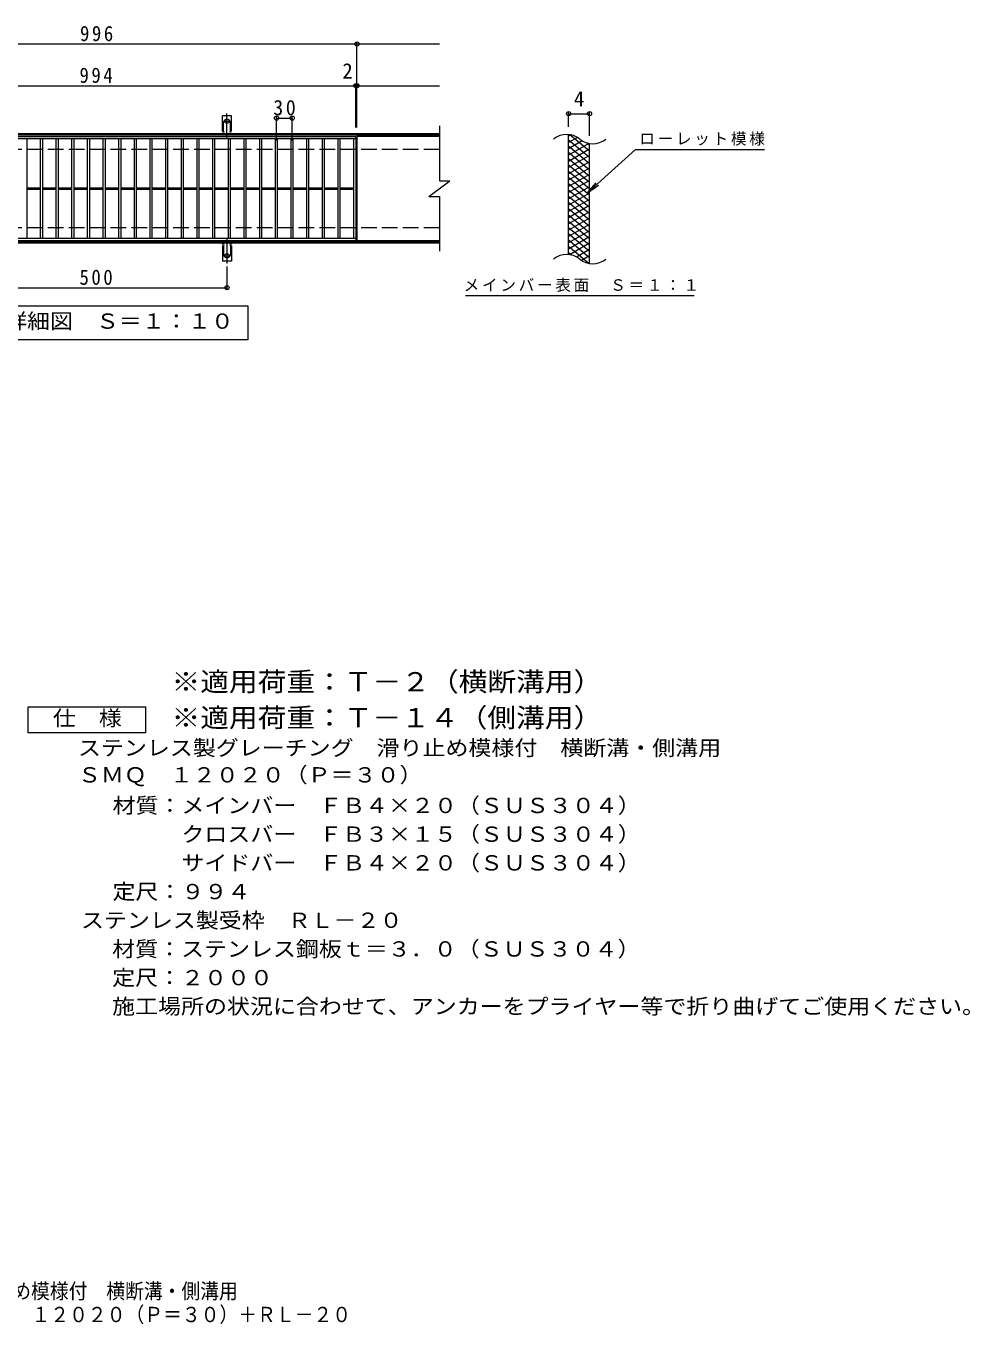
# Model space of a CAD drawing. Units: millimetres, scale not verified, with parts at other scales. Extents: x -1744 to 1561, y -1372 to 1119.
# Drawn here: x -247 to 1561, y -1372 to 1119 of the extents above; entities that cross this region are included whole.
import ezdxf
from ezdxf.enums import TextEntityAlignment as Align

# ---------------------------------------------------------------- set-up
doc = ezdxf.new("R2010")
doc.units = ezdxf.units.MM
doc.header["$LTSCALE"] = 10
doc.header["$PDMODE"] = 32
doc.header["$PDSIZE"] = 8
for name, pattern in [('CHAIN2', [12, 9, -1, 1, -1]), ('DASHED2', [3, 2, -1]), ('DASHED3', [4, 3, -1])]:
    doc.linetypes.add(name, pattern=pattern)
for name, color, linetype, lineweight in [('C-1', 2, 'Continuous', 9), ('C-2', 3, 'Continuous', 9), ('C-4', 7, 'Continuous', 9), ('C-5', 7, 'Continuous', 9), ('C-9', 6, 'Continuous', 9), ('C-A', 3, 'Continuous', 9), ('D-5', 7, 'Continuous', 9)]:
    doc.layers.add(name, color=color, linetype=linetype, lineweight=lineweight)
doc.layers.add('F-5_F-5ﾚｲﾔ', color=2, linetype='Continuous')
doc.styles.add('ＭＳ ゴシック', font='')
doc.styles.get('ＭＳ ゴシック').set_extended_font_data('MS Gothic')

msp = doc.modelspace()

# ---------------------------------------------------------------- linework, layer by layer
at = {"layer": 'C-1'}
for p, q in [((544.7, 912.7), (-760.3, 912.7)), ((544.7, 909.7), (-760.3, 909.7)), ((544.7, 705.7), (-760.3, 705.7)), ((544.7, 702.7), (-760.3, 702.7))]:
    msp.add_line(p, q, dxfattribs=at)
at = {"layer": 'C-1', "linetype": 'DASHED3'}
for p, q in [((544.7, 882.7), (-760.3, 882.7)), ((544.7, 732.7), (-760.3, 732.7))]:
    msp.add_line(p, q, dxfattribs=at)
at = {"layer": 'C-2'}
for p, q in [((544.7, 927.7), (544.7, 822.7)), ((-609.3, 903.7), (384.7, 903.7)), ((-245.3, 711.7), (-245.3, 903.7)), ((-219.3, 711.7), (-219.3, 903.7)), ((-215.3, 711.7), (-215.3, 903.7)), ((-189.3, 711.7), (-189.3, 903.7)), ((-185.3, 711.7), (-185.3, 903.7)), ((-159.3, 711.7), (-159.3, 903.7)), ((-155.3, 711.7), (-155.3, 903.7)), ((-129.3, 711.7), (-129.3, 903.7)), ((-125.3, 711.7), (-125.3, 903.7)), ((-99.3, 711.7), (-99.3, 903.7)), ((-95.3, 711.7), (-95.3, 903.7)), ((-69.3, 711.7), (-69.3, 903.7)), ((-65.3, 711.7), (-65.3, 903.7)), ((-39.3, 711.7), (-39.3, 903.7)), ((-35.3, 711.7), (-35.3, 903.7)), ((-9.3, 711.7), (-9.3, 903.7)), ((-5.3, 711.7), (-5.3, 903.7)), ((20.7, 711.7), (20.7, 903.7)), ((24.7, 711.7), (24.7, 903.7)), ((50.7, 711.7), (50.7, 903.7)), ((54.7, 711.7), (54.7, 903.7)), ((80.7, 711.7), (80.7, 903.7)), ((84.7, 711.7), (84.7, 903.7)), ((110.7, 711.7), (110.7, 903.7)), ((114.7, 711.7), (114.7, 903.7)), ((140.7, 711.7), (140.7, 903.7)), ((144.7, 711.7), (144.7, 903.7)), ((170.7, 711.7), (170.7, 903.7)), ((174.7, 711.7), (174.7, 903.7)), ((200.7, 711.7), (200.7, 903.7)), ((204.7, 711.7), (204.7, 903.7)), ((230.7, 711.7), (230.7, 903.7)), ((234.7, 711.7), (234.7, 903.7)), ((260.7, 711.7), (260.7, 903.7)), ((264.7, 711.7), (264.7, 903.7)), ((290.7, 711.7), (290.7, 903.7)), ((294.7, 711.7), (294.7, 903.7)), ((320.7, 711.7), (320.7, 903.7)), ((324.7, 711.7), (324.7, 903.7)), ((350.7, 711.7), (350.7, 903.7)), ((354.7, 711.7), (354.7, 903.7)), ((380.7, 711.7), (380.7, 903.7)), ((384.7, 907.7), (384.7, 707.7)), ((386.7, 907.7), (386.7, 707.7)), ((544.7, 907.7), (386.7, 907.7)), ((792.33, 680.87), (792.33, 910.87)), ((832.33, 663.66), (832.33, 893.66)), ((524.7, 792.7), (564.7, 822.7)), ((544.7, 822.7), (564.7, 822.7)), ((-245.3, 809.2), (-219.3, 809.2)), ((-245.3, 806.2), (-219.3, 806.2)), ((-215.3, 809.2), (-189.3, 809.2)), ((-215.3, 806.2), (-189.3, 806.2)), ((-185.3, 809.2), (-159.3, 809.2)), ((-185.3, 806.2), (-159.3, 806.2)), ((-155.3, 809.2), (-129.3, 809.2)), ((-155.3, 806.2), (-129.3, 806.2)), ((-125.3, 809.2), (-99.3, 809.2)), ((-125.3, 806.2), (-99.3, 806.2)), ((-95.3, 809.2), (-69.3, 809.2)), ((-95.3, 806.2), (-69.3, 806.2)), ((-65.3, 809.2), (-39.3, 809.2)), ((-65.3, 806.2), (-39.3, 806.2)), ((-35.3, 809.2), (-9.3, 809.2)), ((-35.3, 806.2), (-9.3, 806.2)), ((-5.3, 809.2), (20.7, 809.2)), ((-5.3, 806.2), (20.7, 806.2)), ((24.7, 809.2), (50.7, 809.2)), ((24.7, 806.2), (50.7, 806.2)), ((54.7, 809.2), (80.7, 809.2)), ((54.7, 806.2), (80.7, 806.2)), ((84.7, 809.2), (110.7, 809.2)), ((84.7, 806.2), (110.7, 806.2)), ((114.7, 809.2), (140.7, 809.2)), ((114.7, 806.2), (140.7, 806.2)), ((144.7, 809.2), (170.7, 809.2)), ((144.7, 806.2), (170.7, 806.2)), ((174.7, 809.2), (200.7, 809.2)), ((174.7, 806.2), (200.7, 806.2)), ((204.7, 809.2), (230.7, 809.2)), ((204.7, 806.2), (230.7, 806.2)), ((234.7, 809.2), (260.7, 809.2)), ((234.7, 806.2), (260.7, 806.2)), ((264.7, 809.2), (290.7, 809.2)), ((264.7, 806.2), (290.7, 806.2)), ((294.7, 809.2), (320.7, 809.2)), ((294.7, 806.2), (320.7, 806.2)), ((324.7, 809.2), (350.7, 809.2)), ((324.7, 806.2), (350.7, 806.2)), ((354.7, 809.2), (380.7, 809.2)), ((354.7, 806.2), (380.7, 806.2)), ((524.7, 792.7), (544.7, 792.7)), ((544.7, 792.7), (544.7, 687.7)), ((384.7, 711.7), (-609.3, 711.7)), ((384.7, 707.7), (-609.3, 707.7)), ((544.7, 707.7), (386.7, 707.7))]:
    msp.add_line(p, q, dxfattribs=at)
msp.add_lwpolyline([(-609.3, 707.7), (-609.3, 907.7), (384.7, 907.7)], dxfattribs=at)
for centre, start, end in [((788.36, 871.62), 50.82628, 129.17371), ((838.53, 933.19), 230.82628, 309.17371), ((788.36, 641.62), 50.82628, 129.17371), ((838.53, 703.19), 230.82628, 309.17371)]:
    msp.add_arc(centre, 39.71, start, end, dxfattribs=at)
at = {"layer": 'C-4'}
for p, q in [((-760.3, 1084.7), (544.7, 1084.7)), ((386.7, 924.7), (386.7, 1087.7)), ((-760.3, 1004.7), (544.7, 1004.7)), ((384.7, 924.7), (384.7, 1007.7)), ((792.33, 925.87), (792.33, 954.1)), ((792.33, 951.1), (832.33, 951.1)), ((832.33, 908.66), (832.33, 954.1)), ((232.7, 899.7), (232.7, 945.7)), ((232.7, 942.7), (262.7, 942.7)), ((262.7, 899.7), (262.7, 945.7)), ((137.7, 657.98), (137.7, 614.7)), ((-362.3, 617.7), (137.7, 617.7))]:
    msp.add_line(p, q, dxfattribs=at)
for p in [(386.7, 1084.7), (384.7, 1004.7), (386.7, 1004.7), (232.7, 942.7), (262.7, 942.7), (792.33, 951.1), (832.33, 951.1), (137.7, 617.7)]:
    msp.add_point(p, dxfattribs=at)
at = {"layer": 'C-5'}
for p, q in [((920.65, 882.77), (1167.72, 882.77)), ((828.67, 799.64), (849.25, 813.84)), ((594.7, 602.7), (1032.74, 602.7))]:
    msp.add_line(p, q, dxfattribs=at)
msp.add_lwpolyline([(920.65, 882.77), (828.67, 799.64), (844.87, 818.68)], dxfattribs=at)
msp.add_lwpolyline([(-397.3, 517.7), (-397.3, 582.7), (177.7, 582.7), (177.7, 517.7)], close=True, dxfattribs=at)
at = {"layer": 'C-9'}
for p, q in [((796.86, 910.41), (792.33, 907.79)), ((809.11, 905.48), (792.33, 895.79)), ((832.33, 867.05), (792.33, 900.62)), ((818.5, 898.9), (792.33, 883.79)), ((832.33, 879.05), (794.41, 910.87)), ((831.1, 894.18), (792.33, 871.79)), ((832.33, 855.05), (792.33, 888.62)), ((832.33, 882.89), (792.33, 859.79)), ((832.33, 843.05), (792.33, 876.62)), ((832.33, 891.05), (827.61, 895.01)), ((832.33, 870.89), (792.33, 847.79)), ((832.33, 831.05), (792.33, 864.62)), ((832.33, 858.89), (792.33, 835.79)), ((832.33, 819.05), (792.33, 852.62)), ((832.33, 846.89), (792.33, 823.79)), ((832.33, 807.05), (792.33, 840.62)), ((832.33, 834.89), (792.33, 811.79)), ((832.33, 795.05), (792.33, 828.62)), ((832.33, 822.89), (792.33, 799.79)), ((832.33, 783.05), (792.33, 816.62)), ((832.33, 810.89), (792.33, 787.79)), ((832.33, 771.05), (792.33, 804.62)), ((832.33, 798.89), (792.33, 775.79)), ((832.33, 759.05), (792.33, 792.62)), ((832.33, 786.89), (792.33, 763.79)), ((832.33, 747.05), (792.33, 780.62)), ((832.33, 774.89), (792.33, 751.79)), ((832.33, 735.05), (792.33, 768.62)), ((832.33, 762.89), (792.33, 739.79)), ((832.33, 723.05), (792.33, 756.62)), ((832.33, 750.89), (792.33, 727.79)), ((832.33, 711.05), (792.33, 744.62)), ((832.33, 738.89), (792.33, 715.8)), ((832.33, 699.05), (792.33, 732.62)), ((832.33, 726.89), (792.33, 703.79)), ((832.33, 687.05), (792.33, 720.62)), ((832.33, 714.89), (792.33, 691.79)), ((832.33, 675.05), (792.33, 708.62)), ((832.33, 702.89), (794.23, 680.9)), ((830.95, 664.21), (792.33, 696.62)), ((797.52, 680.26), (792.33, 684.62)), ((832.33, 690.89), (807.38, 676.48)), ((832.33, 678.89), (816.83, 669.94)), ((832.33, 666.89), (828.61, 664.74))]:
    msp.add_line(p, q, dxfattribs=at)
at = {"layer": 'C-A'}
for p, q in [((128.95, 917.7), (128.95, 946.7)), ((146.45, 946.7), (128.95, 946.7)), ((146.45, 917.7), (146.45, 946.7)), ((128.95, 917.7), (130.2, 917.7)), ((129.7, 913.7), (130.2, 913.7)), ((146.45, 917.7), (145.2, 917.7)), ((145.2, 913.7), (145.71, 913.7)), ((128.95, 697.7), (130.2, 697.7)), ((128.95, 697.7), (128.95, 668.7)), ((129.7, 701.7), (130.2, 701.7)), ((145.2, 701.7), (145.71, 701.7)), ((146.45, 697.7), (145.2, 697.7)), ((146.45, 697.7), (146.45, 668.7)), ((146.45, 668.7), (128.95, 668.7))]:
    msp.add_line(p, q, dxfattribs=at)
at = {"layer": 'C-A', "linetype": 'DASHED2'}
for p, q in [((130.95, 917.56), (130.95, 946.7)), ((144.45, 917.56), (144.45, 946.7)), ((130.95, 697.85), (130.95, 668.7)), ((144.45, 697.85), (144.45, 668.7))]:
    msp.add_line(p, q, dxfattribs=at)
at = {"layer": 'C-A', "color": 7, "linetype": 'CHAIN2'}
for p, q in [((137.7, 904.24), (137.7, 951.64)), ((131.93, 936.7), (143.48, 936.7)), ((137.7, 711.17), (137.7, 663.77)), ((131.93, 678.7), (143.48, 678.7))]:
    msp.add_line(p, q, dxfattribs=at)
at = {"layer": 'C-A'}
for centre in [(137.7, 936.7), (137.7, 678.7)]:
    msp.add_circle(centre, 4.25, dxfattribs=at)
for centre, start, end in [((129.7, 911.7), 90.27596, 150.00047), ((130.2, 915.7), 270, 90), ((145.2, 915.7), 90, 269.8667), ((145.7, 911.7), 29.99927, 89.75836), ((129.7, 703.7), 209.99951, 269.72403), ((130.2, 699.7), 270, 90), ((145.2, 699.7), 90.13329, 270), ((145.7, 703.7), 270.24162, 330.00072)]:
    msp.add_arc(centre, 2, start, end, dxfattribs=at)
at = {"layer": 'D-5'}
msp.add_lwpolyline([(-243.42, -235.56), (-243.42, -185.56), (-18.42, -185.56), (-18.42, -235.56)], close=True, dxfattribs=at)

# ---------------------------------------------------------------- texts
at = {"layer": 'C-4', "color": 2, "style": 'ＭＳ ゴシック'}
for s, p in [('2', (358.74, 1009.7)), ('4', (802.33, 956.1))]:
    msp.add_text(s, height=29.33, dxfattribs=at).set_placement(p, align=Align.BOTTOM_LEFT)
at = {"layer": 'C-4', "color": 2, "char_height": 29.33, "attachment_point": 7, "style": 'ＭＳ ゴシック'}
for s, insert in [('\\T1.27;\\W0.9;996', (-143.8, 1089.7)), ('\\T1.27;\\W0.9;994', (-144.8, 1009.7)), ('\\T1.27;\\W0.95;30', (226.45, 947.7)), ('\\T1.27;\\W0.9;500', (-144.8, 622.7))]:
    msp.add_mtext(s, dxfattribs=dict(at, insert=insert))
at = {"layer": 'C-5', "color": 2, "style": 'ＭＳ ゴシック', "width": 1.1}
msp.add_text('平面詳細図\u3000Ｓ＝１：１０', height=29.33, dxfattribs=at).set_placement((-377.3, 530.2), align=Align.BOTTOM_LEFT)
at = {"layer": 'C-5', "char_height": 21.99, "attachment_point": 7, "style": 'ＭＳ ゴシック'}
for s, insert in [('\\T1.17;ローレット模様', (927.72, 889.84)), ('\\T1.17;メインバー表面\u3000Ｓ＝１：１', (591.14, 609.4))]:
    msp.add_mtext(s, dxfattribs=dict(at, insert=insert))
at = {"layer": 'D-5', "color": 3, "style": 'ＭＳ ゴシック', "width": 1.1}
for s, p in [('※適用荷重：Ｔ－２（横断溝用）', (31.58, -166.66)), ('※適用荷重：Ｔ－１４（側溝用）', (31.58, -235.56))]:
    msp.add_text(s, height=36.66, dxfattribs=at).set_placement(p, align=Align.BOTTOM_LEFT)
at = {"layer": 'D-5', "color": 2, "style": 'ＭＳ ゴシック'}
for s, width, p in [('仕\u3000様', 1.1, (-195.92, -230.56)), ('ステンレス製グレーチング\u3000滑り止め模様付\u3000横断溝・側溝用', 1.1, (-147.77, -287.59)), ('ＳＭＱ\u3000１２０２０（Ｐ＝３０）', 1.1, (-147.77, -339.3)), ('材質：メインバー\u3000ＦＢ４×２０（ＳＵＳ３０４）', 1.1, (-81.62, -397.95)), ('\u3000\u3000\u3000クロスバー\u3000ＦＢ３×１５（ＳＵＳ３０４）', 1.1, (-81.62, -452.95)), ('\u3000\u3000\u3000サイドバー\u3000ＦＢ４×２０（ＳＵＳ３０４）', 1.1, (-81.62, -507.95)), ('定尺：９９４', 1.1, (-81.62, -562.95)), ('ステンレス製受枠\u3000ＲＬ－２０', 1.1, (-142, -617.93)), ('材質：ステンレス鋼板ｔ＝３．０（ＳＵＳ３０４）', 1.1, (-82.29, -672.93)), ('定尺：２０００', 1.1, (-82.29, -727.93)), ('施工場所の状況に合わせて、アンカーをプライヤー等で折り曲げてご使用ください。', 1.1, (-82.29, -782.93)), ('ＳＭＱ\u3000１２０２０（Ｐ＝３０）＋ＲＬ－２０', 0.9, (-380.71, -1373.43))]:
    msp.add_text(s, height=29.33, dxfattribs=dict(at, width=width)).set_placement(p, align=Align.BOTTOM_LEFT)
at = {"layer": 'F-5_F-5ﾚｲﾔ', "style": 'ＭＳ ゴシック', "width": 0.9}
msp.add_text('ステンレス製グレーチング\u3000滑り止め模様付\u3000横断溝・側溝用', height=29.33, dxfattribs=at).set_placement((-849.73, -1328.5), align=Align.BOTTOM_LEFT)

doc.saveas('drawing.dxf')
